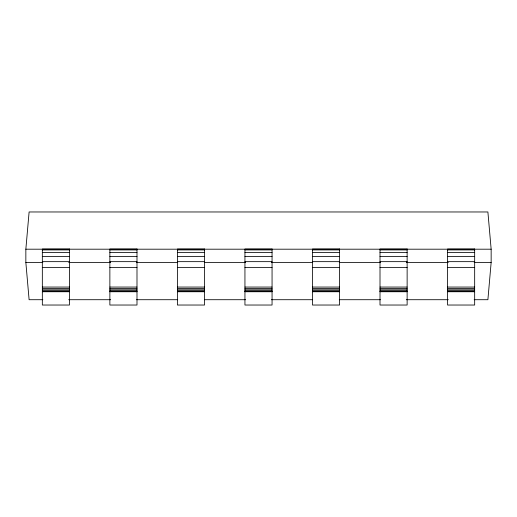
<?xml version="1.0" encoding="UTF-8"?>
<svg xmlns="http://www.w3.org/2000/svg" width="517" height="517" viewBox="0 0 517 517"><rect width="100%" height="100%" fill="white"/><g stroke="black" fill="none" stroke-linecap="round" stroke-linejoin="round"><path stroke-width="0.78" d="M42.84 299.711L29.107 299.711L25.85 262.487L25.85 249.194L29.107 211.97L487.893 211.97L491.15 249.194L491.15 262.487L487.893 299.711L474.16 299.711M25.85 249.194L491.15 249.194M42.336 249.924L69.452 249.924M109.869 249.924L136.992 249.924M177.402 249.924L204.525 249.924M244.942 249.924L272.058 249.924M312.475 249.924L339.598 249.924M380.008 249.924L407.131 249.924M447.548 249.924L474.664 249.924M42.336 252.483L69.452 252.483M109.869 252.483L136.992 252.483M177.402 252.483L204.525 252.483M244.942 252.483L272.058 252.483M312.475 252.483L339.598 252.483M380.008 252.483L407.131 252.483M447.548 252.483L474.664 252.483M42.336 256.503L69.452 256.503M109.869 256.503L136.992 256.503M177.402 256.503L204.525 256.503M244.942 256.503L272.058 256.503M312.475 256.503L339.598 256.503M380.008 256.503L407.131 256.503M447.548 256.503L474.664 256.503M42.336 261.654L69.452 261.654M109.869 261.654L136.992 261.654M177.402 261.654L204.525 261.654M244.942 261.654L272.058 261.654M312.475 261.654L339.598 261.654M380.008 261.654L407.131 261.654M447.548 261.654L474.664 261.654M25.85 262.487L42.814 262.487M68.664 262.487L110.67 262.487M136.52 262.487L177.719 262.487M204.377 262.487L245.575 262.487M271.425 262.487L312.623 262.487M339.281 262.487L380.48 262.487M406.33 262.487L448.336 262.487M474.186 262.487L491.15 262.487M42.336 267.489L69.452 267.489M109.869 267.489L136.992 267.489M177.402 267.489L204.525 267.489M244.942 267.489L272.058 267.489M312.475 267.489L339.598 267.489M380.008 267.489L407.131 267.489M447.548 267.489L474.664 267.489M42.336 287.064L69.452 287.064M109.869 287.064L136.992 287.064M177.402 287.064L204.525 287.064M244.942 287.064L272.058 287.064M312.475 287.064L339.598 287.064M380.008 287.064L407.131 287.064M447.548 287.064L474.664 287.064M42.336 288.551L69.452 288.551M109.869 288.551L136.992 288.551M177.402 288.551L204.525 288.551M244.942 288.551L272.058 288.551M312.475 288.551L339.598 288.551M380.008 288.551L407.131 288.551M447.548 288.551L474.664 288.551M42.336 289.85L69.452 289.85M109.869 289.85L136.992 289.85M177.402 289.85L204.525 289.85M244.942 289.85L272.058 289.85M312.475 289.85L339.598 289.85M380.008 289.85L407.131 289.85M447.548 289.85L474.664 289.85M42.336 290.871L69.452 290.871M109.869 290.871L136.992 290.871M177.402 290.871L204.525 290.871M244.942 290.871L272.058 290.871M312.475 290.871L339.598 290.871M380.008 290.871L407.131 290.871M447.548 290.871L474.664 290.871M42.336 291.517L69.452 291.517M109.869 291.517L136.992 291.517M177.402 291.517L204.525 291.517M244.942 291.517L272.058 291.517M312.475 291.517L339.598 291.517M380.008 291.517L407.131 291.517M447.548 291.517L474.664 291.517M42.336 291.737L69.452 291.737M109.869 291.737L136.992 291.737M177.402 291.737L204.525 291.737M244.942 291.737L272.058 291.737M312.475 291.737L339.598 291.737M380.008 291.737L407.131 291.737M447.548 291.737L474.664 291.737M68.683 299.711L110.69 299.711M136.533 299.711L177.725 299.711M204.383 299.711L245.575 299.711M271.425 299.711L312.617 299.711M339.275 299.711L380.467 299.711M406.31 299.711L448.317 299.711M69.452 249.045L42.336 249.045L42.336 305.03L69.452 305.03L69.452 249.045M136.992 249.045L109.869 249.045L109.869 305.03L136.992 305.03L136.992 249.045M204.525 249.045L177.402 249.045L177.402 305.03L204.525 305.03L204.525 249.045M272.058 249.045L244.942 249.045L244.942 305.03L272.058 305.03L272.058 249.045M339.598 249.045L312.475 249.045L312.475 305.03L339.598 305.03L339.598 249.045M407.131 249.045L380.008 249.045L380.008 305.03L407.131 305.03L407.131 249.045M474.664 249.045L447.548 249.045L447.548 305.03L474.664 305.03L474.664 249.045"/></g></svg>
